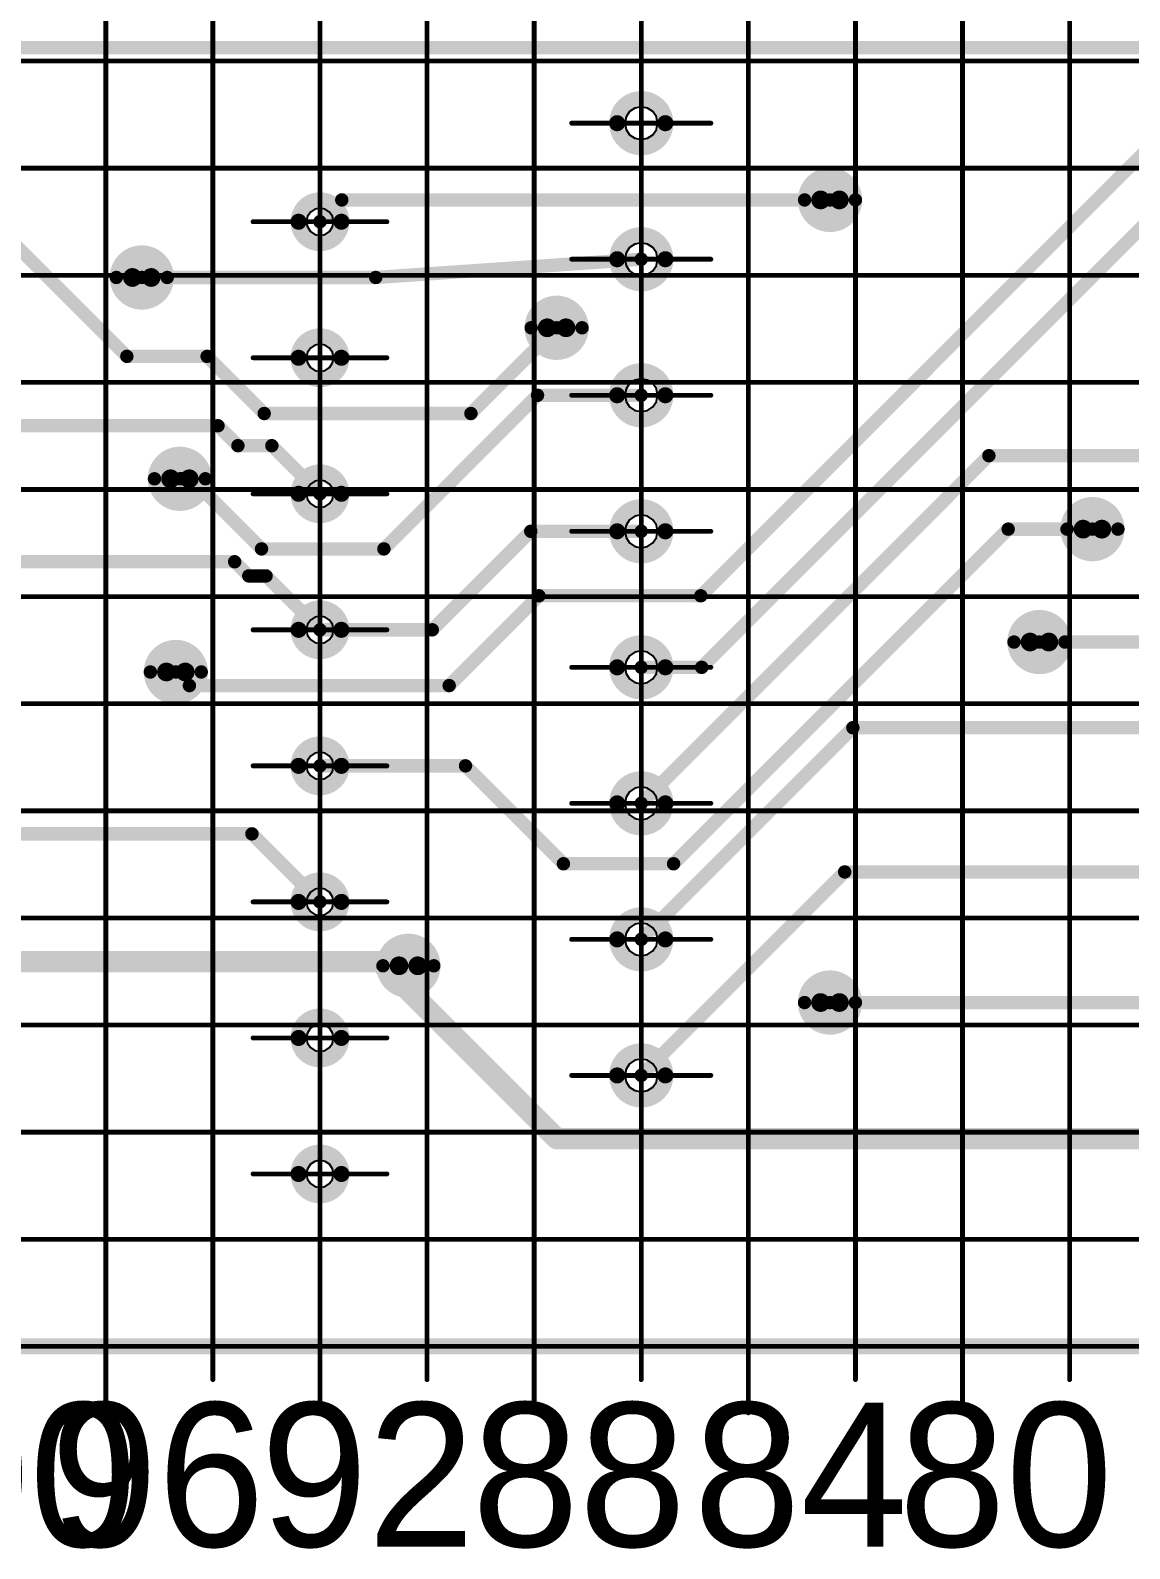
# Model space of a CAD drawing. Header units: millimetres. Extents: x 0 to 841, y 0 to 2540.
# Drawn here: x 604.2 to 645.2, y 2243.4 to 2300.1 of the extents above; entities that cross this region are included whole.
import ezdxf

# ---------------------------------------------------------------- set-up
doc = ezdxf.new("R2010")
doc.units = ezdxf.units.MM
for name, color, linetype in [('Mechanical11', 56, 'Continuous'), ('Mechanical12', 56, 'Continuous'), ('Mechanical7', 56, 'Continuous'), ('Mechanical9', 56, 'Continuous')]:
    doc.layers.add(name, color=color, linetype=linetype)

# ---------------------------------------------------------------- blocks, each defined once
blk = doc.blocks.new('BOASVIEW______B______L_____2__2_32_1_B_3')
at = {"layer": 'Mechanical11'}
for p, q in [((-135.805, -5.969), (-136, -5.93)), ((-136, -5.93), (-136, -6.44)), ((-135.64, -6.08), (-135.805, -5.969)), ((-135.529, -6.245), (-135.64, -6.08)), ((-136, -6.44), (-136.51, -6.44)), ((-136.51, -6.44), (-136.471, -6.635)), ((-136.471, -6.635), (-136.361, -6.8)), ((-136.361, -6.8), (-136.195, -6.911)), ((-136, -6.44), (-135.49, -6.44)), ((-136, -6.95), (-136, -6.44)), ((-135.49, -6.44), (-135.529, -6.245)), ((-136.195, -6.911), (-136, -6.95)), ((-147.766, -9.555), (-148, -9.508)), ((-148, -9.508), (-148, -10.12)), ((-147.567, -9.687), (-147.766, -9.555)), ((-148, -10.12), (-147.388, -10.12)), ((-148, -10.12), (-148, -10.732)), ((-147.388, -10.12), (-148, -10.12)), ((-147.435, -9.886), (-147.567, -9.687)), ((-147.388, -10.12), (-147.435, -9.886)), ((-147.435, -10.354), (-147.388, -10.12)), ((-148, -10.732), (-147.766, -10.685)), ((-147.766, -10.685), (-147.567, -10.553)), ((-147.567, -10.553), (-147.435, -10.354)), ((-135.805, -11.049), (-136, -11.01)), ((-136, -11.01), (-136, -11.52)), ((-135.64, -11.16), (-135.805, -11.049)), ((-135.529, -11.325), (-135.64, -11.16)), ((-135.49, -11.52), (-135.529, -11.325)), ((-136, -11.52), (-136.51, -11.52)), ((-136.51, -11.52), (-136.471, -11.715)), ((-136.471, -11.715), (-136.361, -11.88)), ((-136.361, -11.88), (-136.195, -11.991)), ((-136, -11.52), (-135.49, -11.52)), ((-136, -12.03), (-136, -11.52)), ((-136.195, -11.991), (-136, -12.03)), ((-147.766, -14.635), (-148, -14.588)), ((-148, -14.588), (-148, -15.2)), ((-147.567, -14.767), (-147.766, -14.635)), ((-148, -15.2), (-147.388, -15.2)), ((-148, -15.2), (-148, -15.812)), ((-147.388, -15.2), (-148, -15.2)), ((-147.435, -14.966), (-147.567, -14.767)), ((-147.388, -15.2), (-147.435, -14.966)), ((-147.435, -15.434), (-147.388, -15.2)), ((-148, -15.812), (-147.766, -15.765)), ((-147.766, -15.765), (-147.567, -15.633)), ((-147.567, -15.633), (-147.435, -15.434)), ((-135.805, -16.129), (-136, -16.09)), ((-136, -16.09), (-136, -16.6)), ((-135.64, -16.24), (-135.805, -16.129)), ((-135.529, -16.405), (-135.64, -16.24)), ((-135.49, -16.6), (-135.529, -16.405)), ((-136, -16.6), (-136.51, -16.6)), ((-136.51, -16.6), (-136.471, -16.795)), ((-136.471, -16.795), (-136.361, -16.96)), ((-136.361, -16.96), (-136.195, -17.071)), ((-136, -16.6), (-135.49, -16.6)), ((-136, -17.11), (-136, -16.6)), ((-136.195, -17.071), (-136, -17.11)), ((-147.766, -19.715), (-148, -19.668)), ((-148, -19.668), (-148, -20.28)), ((-147.567, -19.847), (-147.766, -19.715)), ((-148, -20.28), (-147.388, -20.28)), ((-148, -20.28), (-148, -20.892)), ((-147.388, -20.28), (-148, -20.28)), ((-147.435, -20.046), (-147.567, -19.847)), ((-147.388, -20.28), (-147.435, -20.046)), ((-147.435, -20.514), (-147.388, -20.28)), ((-148, -20.892), (-147.766, -20.845)), ((-147.766, -20.845), (-147.567, -20.713)), ((-147.567, -20.713), (-147.435, -20.514)), ((-135.805, -21.209), (-136, -21.17)), ((-136, -21.17), (-136, -21.68)), ((-135.64, -21.32), (-135.805, -21.209)), ((-135.529, -21.485), (-135.64, -21.32)), ((-135.49, -21.68), (-135.529, -21.485)), ((-136, -21.68), (-136.51, -21.68)), ((-136.51, -21.68), (-136.471, -21.875)), ((-136.471, -21.875), (-136.361, -22.04)), ((-136.361, -22.04), (-136.195, -22.151)), ((-136, -21.68), (-135.49, -21.68)), ((-136, -22.19), (-136, -21.68)), ((-136.195, -22.151), (-136, -22.19)), ((-147.766, -24.795), (-148, -24.748)), ((-148, -24.748), (-148, -25.36)), ((-147.567, -24.927), (-147.766, -24.795)), ((-147.435, -25.126), (-147.567, -24.927)), ((-148, -25.36), (-147.388, -25.36)), ((-148, -25.36), (-148, -25.972)), ((-147.388, -25.36), (-148, -25.36)), ((-147.388, -25.36), (-147.435, -25.126)), ((-147.435, -25.594), (-147.388, -25.36)), ((-148, -25.972), (-147.766, -25.925)), ((-147.766, -25.925), (-147.567, -25.793)), ((-147.567, -25.793), (-147.435, -25.594)), ((-135.805, -26.289), (-136, -26.25)), ((-136, -26.25), (-136, -26.76)), ((-135.64, -26.4), (-135.805, -26.289)), ((-135.529, -26.565), (-135.64, -26.4)), ((-135.49, -26.76), (-135.529, -26.565)), ((-136, -26.76), (-136.51, -26.76)), ((-136.51, -26.76), (-136.471, -26.955)), ((-136.471, -26.955), (-136.361, -27.12)), ((-136.361, -27.12), (-136.195, -27.231)), ((-136, -26.76), (-135.49, -26.76)), ((-136, -27.27), (-136, -26.76)), ((-136.195, -27.231), (-136, -27.27)), ((-147.766, -29.875), (-148, -29.828)), ((-148, -29.828), (-148, -30.44)), ((-147.567, -30.007), (-147.766, -29.875)), ((-147.435, -30.206), (-147.567, -30.007)), ((-148, -30.44), (-147.388, -30.44)), ((-148, -30.44), (-148, -31.052)), ((-147.388, -30.44), (-148, -30.44)), ((-147.388, -30.44), (-147.435, -30.206)), ((-147.435, -30.674), (-147.388, -30.44)), ((-148, -31.052), (-147.766, -31.005)), ((-147.766, -31.005), (-147.567, -30.873)), ((-147.567, -30.873), (-147.435, -30.674)), ((-135.805, -31.369), (-136, -31.33)), ((-136, -31.33), (-136, -31.84)), ((-135.64, -31.48), (-135.805, -31.369)), ((-135.529, -31.645), (-135.64, -31.48)), ((-135.49, -31.84), (-135.529, -31.645)), ((-136, -31.84), (-136.51, -31.84)), ((-136.51, -31.84), (-136.471, -32.035)), ((-136.471, -32.035), (-136.361, -32.2)), ((-136.361, -32.2), (-136.195, -32.311)), ((-136.195, -32.311), (-136, -32.35)), ((-136, -31.84), (-135.49, -31.84)), ((-136, -32.35), (-136, -31.84)), ((-147.766, -34.955), (-148, -34.908)), ((-148, -34.908), (-148, -35.52)), ((-147.567, -35.087), (-147.766, -34.955)), ((-147.435, -35.286), (-147.567, -35.087)), ((-148, -35.52), (-147.388, -35.52)), ((-148, -35.52), (-148, -36.132)), ((-147.388, -35.52), (-148, -35.52)), ((-147.388, -35.52), (-147.435, -35.286)), ((-147.435, -35.754), (-147.388, -35.52)), ((-148, -36.132), (-147.766, -36.085)), ((-147.766, -36.085), (-147.567, -35.953)), ((-147.567, -35.953), (-147.435, -35.754)), ((-135.805, -36.449), (-136, -36.41)), ((-136, -36.41), (-136, -36.92)), ((-135.64, -36.56), (-135.805, -36.449)), ((-135.529, -36.725), (-135.64, -36.56)), ((-135.49, -36.92), (-135.529, -36.725)), ((-136, -36.92), (-136.51, -36.92)), ((-136.51, -36.92), (-136.471, -37.115)), ((-136.471, -37.115), (-136.361, -37.28)), ((-136.361, -37.28), (-136.195, -37.391)), ((-136.195, -37.391), (-136, -37.43)), ((-136, -36.92), (-135.49, -36.92)), ((-136, -37.43), (-136, -36.92)), ((-147.766, -40.035), (-148, -39.988)), ((-148, -39.988), (-148, -40.6)), ((-147.567, -40.167), (-147.766, -40.035)), ((-147.435, -40.366), (-147.567, -40.167)), ((-148, -40.6), (-147.388, -40.6)), ((-148, -40.6), (-148, -41.212)), ((-147.388, -40.6), (-148, -40.6)), ((-147.388, -40.6), (-147.435, -40.366)), ((-147.435, -40.834), (-147.388, -40.6)), ((-148, -41.212), (-147.766, -41.165)), ((-147.766, -41.165), (-147.567, -41.033)), ((-147.567, -41.033), (-147.435, -40.834)), ((-135.805, -41.529), (-136, -41.49)), ((-136, -41.49), (-136, -42)), ((-135.64, -41.64), (-135.805, -41.529)), ((-135.529, -41.805), (-135.64, -41.64)), ((-135.49, -42), (-135.529, -41.805)), ((-136, -42), (-136.51, -42)), ((-136.51, -42), (-136.471, -42.195)), ((-136.471, -42.195), (-136.361, -42.36)), ((-136.361, -42.36), (-136.195, -42.471)), ((-136.195, -42.471), (-136, -42.51)), ((-136, -42), (-135.49, -42)), ((-136, -42.51), (-136, -42)), ((-147.766, -45.115), (-148, -45.068)), ((-148, -45.068), (-148, -45.68)), ((-147.567, -45.247), (-147.766, -45.115)), ((-147.435, -45.446), (-147.567, -45.247)), ((-148, -45.68), (-147.388, -45.68)), ((-148, -45.68), (-148, -46.292)), ((-147.388, -45.68), (-148, -45.68)), ((-147.567, -46.113), (-147.435, -45.914)), ((-147.388, -45.68), (-147.435, -45.446)), ((-147.435, -45.914), (-147.388, -45.68)), ((-148, -46.292), (-147.766, -46.245)), ((-147.766, -46.245), (-147.567, -46.113))]:
    blk.add_line(p, q, dxfattribs=at)
for points, const_width in [([(-154.7, -12.842, 1), (-155.4, -12.842, 1)], 0.7), ([(-155.575, -12.842, 1), (-155.225, -12.842, 1)], 0.35), ([(-154.875, -12.842, 1), (-154.525, -12.842, 1)], 0.35), ([(-138.952, -14.214, 1), (-139.652, -14.214, 1)], 0.7), ([(-139.827, -14.214, 1), (-139.477, -14.214, 1)], 0.35), ([(-139.127, -14.214, 1), (-138.777, -14.214, 1)], 0.35), ([(-130.265, -25.186, 1), (-130.965, -25.186, 1)], 0.7), ([(-131.14, -25.186, 1), (-130.79, -25.186, 1)], 0.35), ([(-130.44, -25.186, 1), (-130.09, -25.186, 1)], 0.35), ([(-162.523, -26.304, 1), (-163.223, -26.304, 1)], 0.7), ([(-163.398, -26.304, 1), (-163.048, -26.304, 1)], 0.35), ([(-162.698, -26.304, 1), (-162.348, -26.304, 1)], 0.35), ([(-164.504, -30.52, 1), (-165.204, -30.52, 1)], 0.7), ([(-165.379, -30.52, 1), (-165.029, -30.52, 1)], 0.35), ([(-164.679, -30.52, 1), (-164.329, -30.52, 1)], 0.35), ([(-130.418, -32.4, 1), (-131.118, -32.4, 1)], 0.7), ([(-131.293, -32.4, 1), (-130.943, -32.4, 1)], 0.35), ([(-130.593, -32.4, 1), (-130.243, -32.4, 1)], 0.35), ([(-144.489, -38.039, 1), (-145.189, -38.039, 1)], 0.7), ([(-145.364, -38.039, 1), (-145.014, -38.039, 1)], 0.35), ([(-144.664, -38.039, 1), (-144.314, -38.039, 1)], 0.35), ([(-128.995, -39.918, 1), (-129.695, -39.918, 1)], 0.7), ([(-129.87, -39.918, 1), (-129.52, -39.918, 1)], 0.35), ([(-129.17, -39.918, 1), (-128.82, -39.918, 1)], 0.35), ([(-154.7, -42.814, 1), (-155.4, -42.814, 1)], 0.7), ([(-155.575, -42.814, 1), (-155.225, -42.814, 1)], 0.35), ([(-154.875, -42.814, 1), (-154.525, -42.814, 1)], 0.35)]:
    blk.add_lwpolyline(points, format="xyb", close=True, dxfattribs=dict(at, const_width=const_width))
at = {"layer": 'Mechanical12'}
for p, q in [((-136.361, -6.08), (-136.471, -6.245)), ((-136.195, -5.969), (-136.361, -6.08)), ((-136, -5.93), (-136.195, -5.969)), ((-136, -6.44), (-136, -5.93)), ((-136.471, -6.245), (-136.51, -6.44)), ((-136.51, -6.44), (-136, -6.44)), ((-135.49, -6.44), (-136, -6.44)), ((-136, -6.44), (-136, -6.95)), ((-135.805, -6.911), (-135.64, -6.8)), ((-135.64, -6.8), (-135.529, -6.635)), ((-135.529, -6.635), (-135.49, -6.44)), ((-136, -6.95), (-135.805, -6.911)), ((-148.234, -9.555), (-148.433, -9.687)), ((-148, -9.508), (-148.234, -9.555)), ((-148, -10.12), (-148, -9.508)), ((-148.565, -9.886), (-148.612, -10.12)), ((-148.612, -10.12), (-148, -10.12)), ((-148, -10.12), (-148.612, -10.12)), ((-148.612, -10.12), (-148.565, -10.354)), ((-148.433, -9.687), (-148.565, -9.886)), ((-148, -10.732), (-148, -10.12)), ((-148.565, -10.354), (-148.433, -10.553)), ((-148.433, -10.553), (-148.234, -10.685)), ((-148.234, -10.685), (-148, -10.732)), ((-136.471, -11.325), (-136.51, -11.52)), ((-136.361, -11.16), (-136.471, -11.325)), ((-136.195, -11.049), (-136.361, -11.16)), ((-136, -11.01), (-136.195, -11.049)), ((-136, -11.52), (-136, -11.01)), ((-136.51, -11.52), (-136, -11.52)), ((-135.49, -11.52), (-136, -11.52)), ((-136, -11.52), (-136, -12.03)), ((-135.805, -11.991), (-135.64, -11.88)), ((-135.64, -11.88), (-135.529, -11.715)), ((-135.529, -11.715), (-135.49, -11.52)), ((-136, -12.03), (-135.805, -11.991)), ((-148.234, -14.635), (-148.433, -14.767)), ((-148, -14.588), (-148.234, -14.635)), ((-148, -15.2), (-148, -14.588)), ((-148.565, -14.966), (-148.612, -15.2)), ((-148.612, -15.2), (-148, -15.2)), ((-148, -15.2), (-148.612, -15.2)), ((-148.612, -15.2), (-148.565, -15.434)), ((-148.433, -14.767), (-148.565, -14.966)), ((-148, -15.812), (-148, -15.2)), ((-148.565, -15.434), (-148.433, -15.633)), ((-148.433, -15.633), (-148.234, -15.765)), ((-148.234, -15.765), (-148, -15.812)), ((-136.471, -16.405), (-136.51, -16.6)), ((-136.361, -16.24), (-136.471, -16.405)), ((-136.195, -16.129), (-136.361, -16.24)), ((-136, -16.09), (-136.195, -16.129)), ((-136, -16.6), (-136, -16.09)), ((-136.51, -16.6), (-136, -16.6)), ((-135.49, -16.6), (-136, -16.6)), ((-136, -16.6), (-136, -17.11)), ((-135.805, -17.071), (-135.64, -16.96)), ((-135.64, -16.96), (-135.529, -16.795)), ((-135.529, -16.795), (-135.49, -16.6)), ((-136, -17.11), (-135.805, -17.071)), ((-148.234, -19.715), (-148.433, -19.847)), ((-148, -19.668), (-148.234, -19.715)), ((-148, -20.28), (-148, -19.668)), ((-148.565, -20.046), (-148.612, -20.28)), ((-148.612, -20.28), (-148, -20.28)), ((-148, -20.28), (-148.612, -20.28)), ((-148.612, -20.28), (-148.565, -20.514)), ((-148.433, -19.847), (-148.565, -20.046)), ((-148, -20.892), (-148, -20.28)), ((-148.565, -20.514), (-148.433, -20.713)), ((-148.433, -20.713), (-148.234, -20.845)), ((-148.234, -20.845), (-148, -20.892)), ((-136.471, -21.485), (-136.51, -21.68)), ((-136.361, -21.32), (-136.471, -21.485)), ((-136.195, -21.209), (-136.361, -21.32)), ((-136, -21.17), (-136.195, -21.209)), ((-136, -21.68), (-136, -21.17)), ((-136.51, -21.68), (-136, -21.68)), ((-135.49, -21.68), (-136, -21.68)), ((-136, -21.68), (-136, -22.19)), ((-135.805, -22.151), (-135.64, -22.04)), ((-135.64, -22.04), (-135.529, -21.875)), ((-135.529, -21.875), (-135.49, -21.68)), ((-136, -22.19), (-135.805, -22.151)), ((-148.433, -24.927), (-148.565, -25.126)), ((-148.234, -24.795), (-148.433, -24.927)), ((-148, -24.748), (-148.234, -24.795)), ((-148, -25.36), (-148, -24.748)), ((-148.565, -25.126), (-148.612, -25.36)), ((-148.612, -25.36), (-148, -25.36)), ((-148, -25.36), (-148.612, -25.36)), ((-148.612, -25.36), (-148.565, -25.594)), ((-148, -25.972), (-148, -25.36)), ((-148.565, -25.594), (-148.433, -25.793)), ((-148.433, -25.793), (-148.234, -25.925)), ((-148.234, -25.925), (-148, -25.972)), ((-136.471, -26.565), (-136.51, -26.76)), ((-136.361, -26.4), (-136.471, -26.565)), ((-136.195, -26.289), (-136.361, -26.4)), ((-136, -26.25), (-136.195, -26.289)), ((-136, -26.76), (-136, -26.25)), ((-136.51, -26.76), (-136, -26.76)), ((-135.49, -26.76), (-136, -26.76)), ((-136, -26.76), (-136, -27.27)), ((-135.805, -27.231), (-135.64, -27.12)), ((-135.64, -27.12), (-135.529, -26.955)), ((-135.529, -26.955), (-135.49, -26.76)), ((-136, -27.27), (-135.805, -27.231)), ((-148.433, -30.007), (-148.565, -30.206)), ((-148.234, -29.875), (-148.433, -30.007)), ((-148, -29.828), (-148.234, -29.875)), ((-148, -30.44), (-148, -29.828)), ((-148.565, -30.206), (-148.612, -30.44)), ((-148.612, -30.44), (-148, -30.44)), ((-148, -30.44), (-148.612, -30.44)), ((-148.612, -30.44), (-148.565, -30.674)), ((-148, -31.052), (-148, -30.44)), ((-148.565, -30.674), (-148.433, -30.873)), ((-148.433, -30.873), (-148.234, -31.005)), ((-148.234, -31.005), (-148, -31.052)), ((-136.471, -31.645), (-136.51, -31.84)), ((-136.361, -31.48), (-136.471, -31.645)), ((-136.195, -31.369), (-136.361, -31.48)), ((-136, -31.33), (-136.195, -31.369)), ((-136, -31.84), (-136, -31.33)), ((-136.51, -31.84), (-136, -31.84)), ((-135.49, -31.84), (-136, -31.84)), ((-136, -31.84), (-136, -32.35)), ((-136, -32.35), (-135.805, -32.311)), ((-135.805, -32.311), (-135.64, -32.2)), ((-135.64, -32.2), (-135.529, -32.035)), ((-135.529, -32.035), (-135.49, -31.84)), ((-148.433, -35.087), (-148.565, -35.286)), ((-148.234, -34.955), (-148.433, -35.087)), ((-148, -34.908), (-148.234, -34.955)), ((-148, -35.52), (-148, -34.908)), ((-148.565, -35.286), (-148.612, -35.52)), ((-148.612, -35.52), (-148, -35.52)), ((-148, -35.52), (-148.612, -35.52)), ((-148.612, -35.52), (-148.565, -35.754)), ((-148, -36.132), (-148, -35.52)), ((-148.565, -35.754), (-148.433, -35.953)), ((-148.433, -35.953), (-148.234, -36.085)), ((-148.234, -36.085), (-148, -36.132)), ((-136.471, -36.725), (-136.51, -36.92)), ((-136.361, -36.56), (-136.471, -36.725)), ((-136.195, -36.449), (-136.361, -36.56)), ((-136, -36.41), (-136.195, -36.449)), ((-136, -36.92), (-136, -36.41)), ((-136.51, -36.92), (-136, -36.92)), ((-135.49, -36.92), (-136, -36.92)), ((-136, -36.92), (-136, -37.43)), ((-136, -37.43), (-135.805, -37.391)), ((-135.805, -37.391), (-135.64, -37.28)), ((-135.64, -37.28), (-135.529, -37.115)), ((-135.529, -37.115), (-135.49, -36.92)), ((-148.433, -40.167), (-148.565, -40.366)), ((-148.234, -40.035), (-148.433, -40.167)), ((-148, -39.988), (-148.234, -40.035)), ((-148, -40.6), (-148, -39.988)), ((-148.565, -40.366), (-148.612, -40.6)), ((-148.612, -40.6), (-148, -40.6)), ((-148, -40.6), (-148.612, -40.6)), ((-148.612, -40.6), (-148.565, -40.834)), ((-148, -41.212), (-148, -40.6)), ((-148.565, -40.834), (-148.433, -41.033)), ((-148.433, -41.033), (-148.234, -41.165)), ((-148.234, -41.165), (-148, -41.212)), ((-136.471, -41.805), (-136.51, -42)), ((-136.361, -41.64), (-136.471, -41.805)), ((-136.195, -41.529), (-136.361, -41.64)), ((-136, -41.49), (-136.195, -41.529)), ((-136, -42), (-136, -41.49)), ((-136.51, -42), (-136, -42)), ((-135.49, -42), (-136, -42)), ((-136, -42), (-136, -42.51)), ((-136, -42.51), (-135.805, -42.471)), ((-135.805, -42.471), (-135.64, -42.36)), ((-135.64, -42.36), (-135.529, -42.195)), ((-135.529, -42.195), (-135.49, -42)), ((-148.433, -45.247), (-148.565, -45.446)), ((-148.234, -45.115), (-148.433, -45.247)), ((-148, -45.068), (-148.234, -45.115)), ((-148, -45.68), (-148, -45.068)), ((-148.565, -45.446), (-148.612, -45.68)), ((-148.612, -45.68), (-148, -45.68)), ((-148, -45.68), (-148.612, -45.68)), ((-148.612, -45.68), (-148.565, -45.914)), ((-148.565, -45.914), (-148.433, -46.113)), ((-148, -46.292), (-148, -45.68)), ((-148.433, -46.113), (-148.234, -46.245)), ((-148.234, -46.245), (-148, -46.292))]:
    blk.add_line(p, q, dxfattribs=at)
for points, const_width in [([(0, 0), (-320, 0)], 0.6), ([(0, 0), (-320, 0)], 0.6), ([(-144.839, -7.762), (-210.562, -7.762)], 0.8), ([(-138.845, -13.756), (-144.839, -7.762)], 0.8), ([(-148, -10.12), (-155.599, -17.719)], 0.5), ([(-155.05, -12.842), (-184.108, -12.842)], 0.5), ([(-138.845, -13.756), (-139.302, -14.214)], 0.8), ([(-138.235, -14.366), (-138.845, -13.756)], 0.8), ([(-116.696, -14.366), (-138.235, -14.366)], 0.8), ([(-148, -15.2), (-155.904, -23.104)], 0.5), ([(-133.459, -19.141), (-136, -16.6)], 0.5), ([(-155.599, -17.719), (-190.254, -17.719)], 0.5), ([(-149.208, -18.024), (-161.705, -30.52)], 0.5), ([(-145.093, -18.024), (-149.208, -18.024)], 0.5), ([(-141.436, -21.681), (-145.093, -18.024)], 0.5), ([(-111.141, -19.141), (-133.459, -19.141)], 0.5), ([(-148, -20.28), (-160.984, -33.264)], 0.5), ([(-136, -21.681), (-141.436, -21.681)], 0.5), ([(-136, -21.68), (-136, -21.681)], 0.5), ([(-155.904, -23.104), (-185.744, -23.104)], 0.5), ([(-140.826, -24.678), (-144.179, -28.031)], 0.5), ([(-131.123, -24.678), (-140.826, -24.678)], 0.5), ([(-130.615, -25.186), (-131.123, -24.678)], 0.5), ([(-150.258, -25.36), (-168.271, -43.373)], 0.5), ([(-148, -25.36), (-150.258, -25.36)], 0.5), ([(-162.873, -26.304), (-177.056, -26.304)], 0.5), ([(-140.194, -26.76), (-143.874, -30.44)], 0.5), ([(-136, -26.76), (-140.194, -26.76)], 0.5), ([(-133.986, -28.774), (-136, -26.76)], 0.5), ([(-150.224, -28.031), (-167.873, -45.68)], 0.5), ([(-144.179, -28.031), (-150.224, -28.031)], 0.5), ([(-133.34, -28.774), (-133.986, -28.774)], 0.5), ([(-132.813, -29.301), (-133.34, -28.774)], 0.5), ([(-113.731, -29.301), (-132.813, -29.301)], 0.5), ([(-138.388, -29.782), (-144.126, -35.52)], 0.5), ([(-133.816, -29.782), (-138.388, -29.782)], 0.5), ([(-131.198, -32.4), (-133.816, -29.782)], 0.5), ([(-161.705, -30.52), (-164.854, -30.52)], 0.5), ([(-143.874, -30.44), (-148, -30.44)], 0.5), ([(-134.203, -33.637), (-136, -31.84)], 0.5), ([(-130.768, -32.4), (-131.198, -32.4)], 0.5), ([(-160.984, -33.264), (-185.744, -33.264)], 0.5), ([(-132.934, -33.637), (-134.203, -33.637)], 0.5), ([(-132.19, -34.381), (-132.934, -33.637)], 0.5), ([(-89.259, -34.381), (-132.19, -34.381)], 0.5), ([(-141.639, -34.838), (-144.839, -38.039)], 0.5), ([(-133.917, -34.838), (-141.639, -34.838)], 0.5), ([(-131.784, -36.972), (-133.917, -34.838)], 0.5), ([(-144.126, -35.52), (-148, -35.52)], 0.5), ([(-128.786, -36.972), (-131.784, -36.972)], 0.5), ([(-120.709, -45.049), (-128.786, -36.972)], 0.5), ([(-138.083, -39.918), (-148, -40.6)], 0.5), ([(-129.345, -39.918), (-138.083, -39.918)], 0.5), ([(-136, -42), (-136.814, -42.814)], 0.5), ([(-136.814, -42.814), (-155.05, -42.814)], 0.5), ([(-41.304, -48.504), (-192.773, -48.504)], 0.5)]:
    blk.add_lwpolyline(points, dxfattribs=dict(at, const_width=const_width))
for points, const_width in [([(-135.2, -6.44, 1), (-136.8, -6.44, 1)], 0.6), ([(-136.95, -6.44, 1), (-136.65, -6.44, 1)], 0.3), ([(-135.35, -6.44, 1), (-135.05, -6.44, 1)], 0.3), ([(-145.039, -7.762, 1), (-144.639, -7.762, 1)], 0.4), ([(-145.039, -7.762, 1), (-144.639, -7.762, 1)], 0.4), ([(-147.1, -10.12, 1), (-148.9, -10.12, 1)], 0.6), ([(-149.05, -10.12, 1), (-148.75, -10.12, 1)], 0.3), ([(-148.125, -10.12, 1), (-147.875, -10.12, 1)], 0.25), ([(-147.25, -10.12, 1), (-146.95, -10.12, 1)], 0.3), ([(-135.2, -11.52, 1), (-136.8, -11.52, 1)], 0.6), ([(-136.95, -11.52, 1), (-136.65, -11.52, 1)], 0.3), ([(-135.35, -11.52, 1), (-135.05, -11.52, 1)], 0.3), ([(-154.1, -12.842, 1), (-156, -12.842, 1)], 0.5), ([(-156.125, -12.842, 1), (-155.875, -12.842, 1)], 0.25), ([(-155.175, -12.842, 1), (-154.925, -12.842, 1)], 0.25), ([(-154.225, -12.842, 1), (-153.975, -12.842, 1)], 0.25), ([(-138.352, -14.214, 1), (-140.252, -14.214, 1)], 0.5), ([(-139.045, -13.756, 1), (-138.645, -13.756, 1)], 0.4), ([(-139.045, -13.756, 1), (-138.645, -13.756, 1)], 0.4), ([(-139.045, -13.756, 1), (-138.645, -13.756, 1)], 0.4), ([(-147.1, -15.2, 1), (-148.9, -15.2, 1)], 0.6), ([(-140.377, -14.214, 1), (-140.127, -14.214, 1)], 0.25), ([(-139.502, -14.214, 1), (-139.102, -14.214, 1)], 0.4), ([(-138.435, -14.366, 1), (-138.035, -14.366, 1)], 0.4), ([(-138.435, -14.366, 1), (-138.035, -14.366, 1)], 0.4), ([(-138.477, -14.214, 1), (-138.227, -14.214, 1)], 0.25), ([(-149.05, -15.2, 1), (-148.75, -15.2, 1)], 0.3), ([(-148.125, -15.2, 1), (-147.875, -15.2, 1)], 0.25), ([(-147.25, -15.2, 1), (-146.95, -15.2, 1)], 0.3), ([(-135.2, -16.6, 1), (-136.8, -16.6, 1)], 0.6), ([(-136.95, -16.6, 1), (-136.65, -16.6, 1)], 0.3), ([(-136.125, -16.6, 1), (-135.875, -16.6, 1)], 0.25), ([(-135.35, -16.6, 1), (-135.05, -16.6, 1)], 0.3), ([(-155.724, -17.719, 1), (-155.474, -17.719, 1)], 0.25), ([(-155.724, -17.719, 1), (-155.474, -17.719, 1)], 0.25), ([(-149.333, -18.024, 1), (-149.083, -18.024, 1)], 0.25), ([(-149.333, -18.024, 1), (-149.083, -18.024, 1)], 0.25), ([(-145.218, -18.024, 1), (-144.968, -18.024, 1)], 0.25), ([(-145.218, -18.024, 1), (-144.968, -18.024, 1)], 0.25), ([(-147.1, -20.28, 1), (-148.9, -20.28, 1)], 0.6), ([(-133.584, -19.141, 1), (-133.334, -19.141, 1)], 0.25), ([(-133.584, -19.141, 1), (-133.334, -19.141, 1)], 0.25), ([(-149.05, -20.28, 1), (-148.75, -20.28, 1)], 0.3), ([(-148.125, -20.28, 1), (-147.875, -20.28, 1)], 0.25), ([(-147.25, -20.28, 1), (-146.95, -20.28, 1)], 0.3), ([(-135.2, -21.68, 1), (-136.8, -21.68, 1)], 0.6), ([(-141.561, -21.681, 1), (-141.311, -21.681, 1)], 0.25), ([(-141.561, -21.681, 1), (-141.311, -21.681, 1)], 0.25), ([(-136.95, -21.68, 1), (-136.65, -21.68, 1)], 0.3), ([(-136.125, -21.68, 1), (-135.875, -21.68, 1)], 0.25), ([(-136.125, -21.681, 1), (-135.875, -21.681, 1)], 0.25), ([(-136.125, -21.681, 1), (-135.875, -21.681, 1)], 0.25), ([(-135.35, -21.68, 1), (-135.05, -21.68, 1)], 0.3), ([(-156.029, -23.104, 1), (-155.779, -23.104, 1)], 0.25), ([(-156.029, -23.104, 1), (-155.779, -23.104, 1)], 0.25), ([(-147.1, -25.36, 1), (-148.9, -25.36, 1)], 0.6), ([(-129.665, -25.186, 1), (-131.565, -25.186, 1)], 0.5), ([(-140.951, -24.678, 1), (-140.701, -24.678, 1)], 0.25), ([(-140.951, -24.678, 1), (-140.701, -24.678, 1)], 0.25), ([(-131.69, -25.186, 1), (-131.44, -25.186, 1)], 0.25), ([(-131.248, -24.678, 1), (-130.998, -24.678, 1)], 0.25), ([(-131.248, -24.678, 1), (-130.998, -24.678, 1)], 0.25), ([(-130.74, -25.186, 1), (-130.49, -25.186, 1)], 0.25), ([(-129.79, -25.186, 1), (-129.54, -25.186, 1)], 0.25), ([(-161.923, -26.304, 1), (-163.823, -26.304, 1)], 0.5), ([(-150.383, -25.36, 1), (-150.133, -25.36, 1)], 0.25), ([(-150.383, -25.36, 1), (-150.133, -25.36, 1)], 0.25), ([(-149.05, -25.36, 1), (-148.75, -25.36, 1)], 0.3), ([(-148.125, -25.36, 1), (-147.875, -25.36, 1)], 0.25), ([(-147.25, -25.36, 1), (-146.95, -25.36, 1)], 0.3), ([(-163.948, -26.304, 1), (-163.698, -26.304, 1)], 0.25), ([(-162.998, -26.304, 1), (-162.748, -26.304, 1)], 0.25), ([(-162.048, -26.304, 1), (-161.798, -26.304, 1)], 0.25), ([(-135.2, -26.76, 1), (-136.8, -26.76, 1)], 0.6), ([(-140.319, -26.76, 1), (-140.069, -26.76, 1)], 0.25), ([(-140.319, -26.76, 1), (-140.069, -26.76, 1)], 0.25), ([(-136.95, -26.76, 1), (-136.65, -26.76, 1)], 0.3), ([(-136.125, -26.76, 1), (-135.875, -26.76, 1)], 0.25), ([(-136.125, -26.76, 1), (-135.875, -26.76, 1)], 0.25), ([(-135.35, -26.76, 1), (-135.05, -26.76, 1)], 0.3), ([(-150.349, -28.031, 1), (-150.099, -28.031, 1)], 0.25), ([(-150.349, -28.031, 1), (-150.099, -28.031, 1)], 0.25), ([(-144.304, -28.031, 1), (-144.054, -28.031, 1)], 0.25), ([(-144.304, -28.031, 1), (-144.054, -28.031, 1)], 0.25), ([(-134.111, -28.774, 1), (-133.861, -28.774, 1)], 0.25), ([(-134.111, -28.774, 1), (-133.861, -28.774, 1)], 0.25), ([(-133.465, -28.774, 1), (-133.215, -28.774, 1)], 0.25), ([(-133.465, -28.774, 1), (-133.215, -28.774, 1)], 0.25), ([(-163.904, -30.52, 1), (-165.804, -30.52, 1)], 0.5), ([(-147.1, -30.44, 1), (-148.9, -30.44, 1)], 0.6), ([(-132.938, -29.301, 1), (-132.688, -29.301, 1)], 0.25), ([(-132.938, -29.301, 1), (-132.688, -29.301, 1)], 0.25), ([(-138.513, -29.782, 1), (-138.263, -29.782, 1)], 0.25), ([(-138.513, -29.782, 1), (-138.263, -29.782, 1)], 0.25), ([(-133.941, -29.782, 1), (-133.691, -29.782, 1)], 0.25), ([(-133.941, -29.782, 1), (-133.691, -29.782, 1)], 0.25), ([(-165.929, -30.52, 1), (-165.679, -30.52, 1)], 0.25), ([(-164.979, -30.52, 1), (-164.729, -30.52, 1)], 0.25), ([(-164.029, -30.52, 1), (-163.779, -30.52, 1)], 0.25), ([(-161.83, -30.52, 1), (-161.58, -30.52, 1)], 0.25), ([(-161.83, -30.52, 1), (-161.58, -30.52, 1)], 0.25), ([(-149.05, -30.44, 1), (-148.75, -30.44, 1)], 0.3), ([(-148.125, -30.44, 1), (-147.875, -30.44, 1)], 0.25), ([(-147.25, -30.44, 1), (-146.95, -30.44, 1)], 0.3), ([(-143.999, -30.44, 1), (-143.749, -30.44, 1)], 0.25), ([(-143.999, -30.44, 1), (-143.749, -30.44, 1)], 0.25), ([(-135.2, -31.84, 1), (-136.8, -31.84, 1)], 0.6), ([(-136.95, -31.84, 1), (-136.65, -31.84, 1)], 0.3), ([(-136.125, -31.84, 1), (-135.875, -31.84, 1)], 0.25), ([(-135.35, -31.84, 1), (-135.05, -31.84, 1)], 0.3), ([(-129.818, -32.4, 1), (-131.718, -32.4, 1)], 0.5), ([(-131.843, -32.4, 1), (-131.593, -32.4, 1)], 0.25), ([(-131.323, -32.4, 1), (-131.073, -32.4, 1)], 0.25), ([(-131.323, -32.4, 1), (-131.073, -32.4, 1)], 0.25), ([(-130.893, -32.4, 1), (-130.643, -32.4, 1)], 0.25), ([(-129.943, -32.4, 1), (-129.693, -32.4, 1)], 0.25), ([(-161.109, -33.264, 1), (-160.859, -33.264, 1)], 0.25), ([(-161.109, -33.264, 1), (-160.859, -33.264, 1)], 0.25), ([(-134.328, -33.637, 1), (-134.078, -33.637, 1)], 0.25), ([(-134.328, -33.637, 1), (-134.078, -33.637, 1)], 0.25), ([(-133.059, -33.637, 1), (-132.809, -33.637, 1)], 0.25), ([(-133.059, -33.637, 1), (-132.809, -33.637, 1)], 0.25), ([(-147.1, -35.52, 1), (-148.9, -35.52, 1)], 0.6), ([(-132.315, -34.381, 1), (-132.065, -34.381, 1)], 0.25), ([(-132.315, -34.381, 1), (-132.065, -34.381, 1)], 0.25), ([(-141.764, -34.838, 1), (-141.514, -34.838, 1)], 0.25), ([(-141.764, -34.838, 1), (-141.514, -34.838, 1)], 0.25), ([(-134.042, -34.838, 1), (-133.792, -34.838, 1)], 0.25), ([(-134.042, -34.838, 1), (-133.792, -34.838, 1)], 0.25), ([(-149.05, -35.52, 1), (-148.75, -35.52, 1)], 0.3), ([(-148.125, -35.52, 1), (-147.875, -35.52, 1)], 0.25), ([(-147.25, -35.52, 1), (-146.95, -35.52, 1)], 0.3), ([(-144.251, -35.52, 1), (-144.001, -35.52, 1)], 0.25), ([(-144.251, -35.52, 1), (-144.001, -35.52, 1)], 0.25), ([(-135.2, -36.92, 1), (-136.8, -36.92, 1)], 0.6), ([(-143.889, -38.039, 1), (-145.789, -38.039, 1)], 0.5), ([(-136.95, -36.92, 1), (-136.65, -36.92, 1)], 0.3), ([(-135.35, -36.92, 1), (-135.05, -36.92, 1)], 0.3), ([(-131.909, -36.972, 1), (-131.659, -36.972, 1)], 0.25), ([(-131.909, -36.972, 1), (-131.659, -36.972, 1)], 0.25), ([(-128.911, -36.972, 1), (-128.661, -36.972, 1)], 0.25), ([(-128.911, -36.972, 1), (-128.661, -36.972, 1)], 0.25), ([(-145.914, -38.039, 1), (-145.664, -38.039, 1)], 0.25), ([(-144.964, -38.039, 1), (-144.714, -38.039, 1)], 0.25), ([(-144.014, -38.039, 1), (-143.764, -38.039, 1)], 0.25), ([(-128.395, -39.918, 1), (-130.295, -39.918, 1)], 0.5), ([(-147.1, -40.6, 1), (-148.9, -40.6, 1)], 0.6), ([(-138.208, -39.918, 1), (-137.958, -39.918, 1)], 0.25), ([(-138.208, -39.918, 1), (-137.958, -39.918, 1)], 0.25), ([(-130.42, -39.918, 1), (-130.17, -39.918, 1)], 0.25), ([(-129.47, -39.918, 1), (-129.22, -39.918, 1)], 0.25), ([(-128.52, -39.918, 1), (-128.27, -39.918, 1)], 0.25), ([(-149.05, -40.6, 1), (-148.75, -40.6, 1)], 0.3), ([(-148.125, -40.6, 1), (-147.875, -40.6, 1)], 0.25), ([(-147.25, -40.6, 1), (-146.95, -40.6, 1)], 0.3), ([(-135.2, -42, 1), (-136.8, -42, 1)], 0.6), ([(-154.1, -42.814, 1), (-156, -42.814, 1)], 0.5), ([(-136.95, -42, 1), (-136.65, -42, 1)], 0.3), ([(-136.125, -42, 1), (-135.875, -42, 1)], 0.25), ([(-135.35, -42, 1), (-135.05, -42, 1)], 0.3), ([(-156.125, -42.814, 1), (-155.875, -42.814, 1)], 0.25), ([(-155.175, -42.814, 1), (-154.925, -42.814, 1)], 0.25), ([(-154.225, -42.814, 1), (-153.975, -42.814, 1)], 0.25), ([(-136.939, -42.814, 1), (-136.689, -42.814, 1)], 0.25), ([(-136.939, -42.814, 1), (-136.689, -42.814, 1)], 0.25), ([(-147.1, -45.68, 1), (-148.9, -45.68, 1)], 0.6), ([(-149.05, -45.68, 1), (-148.75, -45.68, 1)], 0.3), ([(-147.25, -45.68, 1), (-146.95, -45.68, 1)], 0.3)]:
    blk.add_lwpolyline(points, format="xyb", close=True, dxfattribs=dict(at, const_width=const_width))
at = {"layer": 'Mechanical7', "const_width": 0.18}
for points in [[(-136, -3.94), (-136, -8.94)], [(-133.5, -6.44), (-138.5, -6.44)], [(-148, -7.52), (-148, -12.72)], [(-136, -9.02), (-136, -14.02)], [(-145.4, -10.12), (-150.6, -10.12)], [(-133.5, -11.52), (-138.5, -11.52)], [(-148, -12.6), (-148, -17.8)], [(-136, -14.1), (-136, -19.1)], [(-145.4, -15.2), (-150.6, -15.2)], [(-133.5, -16.6), (-138.5, -16.6)], [(-148, -17.68), (-148, -22.88)], [(-136, -19.18), (-136, -24.18)], [(-145.4, -20.28), (-150.6, -20.28)], [(-133.5, -21.68), (-138.5, -21.68)], [(-148, -22.76), (-148, -27.96)], [(-136, -24.26), (-136, -29.26)], [(-145.4, -25.36), (-150.6, -25.36)], [(-133.5, -26.76), (-138.5, -26.76)], [(-148, -27.84), (-148, -33.04)], [(-136, -29.34), (-136, -34.34)], [(-145.4, -30.44), (-150.6, -30.44)], [(-133.5, -31.84), (-138.5, -31.84)], [(-148, -32.92), (-148, -38.12)], [(-136, -34.42), (-136, -39.42)], [(-145.4, -35.52), (-150.6, -35.52)], [(-133.5, -36.92), (-138.5, -36.92)], [(-148, -38), (-148, -43.2)], [(-136, -39.5), (-136, -44.5)], [(-145.4, -40.6), (-150.6, -40.6)], [(-133.5, -42), (-138.5, -42)], [(-148, -43.08), (-148, -48.28)], [(-145.4, -45.68), (-150.6, -45.68)], [(-148, -48.16), (-148, -53.36)]]:
    blk.add_lwpolyline(points, dxfattribs=at)
at = {"layer": 'Mechanical7', "const_width": 0.09}
for points in [[(-136.045, -3.94, 1), (-135.955, -3.94, 1)], [(-138.545, -6.44, 1), (-138.455, -6.44, 1)], [(-133.545, -6.44, 1), (-133.455, -6.44, 1)], [(-148.045, -7.52, 1), (-147.955, -7.52, 1)], [(-136.045, -8.94, 1), (-135.955, -8.94, 1)], [(-136.045, -9.02, 1), (-135.955, -9.02, 1)], [(-150.645, -10.12, 1), (-150.555, -10.12, 1)], [(-145.445, -10.12, 1), (-145.355, -10.12, 1)], [(-138.545, -11.52, 1), (-138.455, -11.52, 1)], [(-133.545, -11.52, 1), (-133.455, -11.52, 1)], [(-148.045, -12.6, 1), (-147.955, -12.6, 1)], [(-148.045, -12.72, 1), (-147.955, -12.72, 1)], [(-136.045, -14.02, 1), (-135.955, -14.02, 1)], [(-136.045, -14.1, 1), (-135.955, -14.1, 1)], [(-150.645, -15.2, 1), (-150.555, -15.2, 1)], [(-145.445, -15.2, 1), (-145.355, -15.2, 1)], [(-138.545, -16.6, 1), (-138.455, -16.6, 1)], [(-133.545, -16.6, 1), (-133.455, -16.6, 1)], [(-148.045, -17.68, 1), (-147.955, -17.68, 1)], [(-148.045, -17.8, 1), (-147.955, -17.8, 1)], [(-136.045, -19.1, 1), (-135.955, -19.1, 1)], [(-136.045, -19.18, 1), (-135.955, -19.18, 1)], [(-150.645, -20.28, 1), (-150.555, -20.28, 1)], [(-145.445, -20.28, 1), (-145.355, -20.28, 1)], [(-138.545, -21.68, 1), (-138.455, -21.68, 1)], [(-133.545, -21.68, 1), (-133.455, -21.68, 1)], [(-148.045, -22.76, 1), (-147.955, -22.76, 1)], [(-148.045, -22.88, 1), (-147.955, -22.88, 1)], [(-136.045, -24.18, 1), (-135.955, -24.18, 1)], [(-136.045, -24.26, 1), (-135.955, -24.26, 1)], [(-150.645, -25.36, 1), (-150.555, -25.36, 1)], [(-145.445, -25.36, 1), (-145.355, -25.36, 1)], [(-138.545, -26.76, 1), (-138.455, -26.76, 1)], [(-133.545, -26.76, 1), (-133.455, -26.76, 1)], [(-148.045, -27.84, 1), (-147.955, -27.84, 1)], [(-148.045, -27.96, 1), (-147.955, -27.96, 1)], [(-136.045, -29.26, 1), (-135.955, -29.26, 1)], [(-136.045, -29.34, 1), (-135.955, -29.34, 1)], [(-150.645, -30.44, 1), (-150.555, -30.44, 1)], [(-145.445, -30.44, 1), (-145.355, -30.44, 1)], [(-138.545, -31.84, 1), (-138.455, -31.84, 1)], [(-133.545, -31.84, 1), (-133.455, -31.84, 1)], [(-148.045, -32.92, 1), (-147.955, -32.92, 1)], [(-148.045, -33.04, 1), (-147.955, -33.04, 1)], [(-136.045, -34.34, 1), (-135.955, -34.34, 1)], [(-136.045, -34.42, 1), (-135.955, -34.42, 1)], [(-150.645, -35.52, 1), (-150.555, -35.52, 1)], [(-145.445, -35.52, 1), (-145.355, -35.52, 1)], [(-138.545, -36.92, 1), (-138.455, -36.92, 1)], [(-133.545, -36.92, 1), (-133.455, -36.92, 1)], [(-148.045, -38, 1), (-147.955, -38, 1)], [(-148.045, -38.12, 1), (-147.955, -38.12, 1)], [(-136.045, -39.42, 1), (-135.955, -39.42, 1)], [(-136.045, -39.5, 1), (-135.955, -39.5, 1)], [(-150.645, -40.6, 1), (-150.555, -40.6, 1)], [(-145.445, -40.6, 1), (-145.355, -40.6, 1)], [(-138.545, -42, 1), (-138.455, -42, 1)], [(-133.545, -42, 1), (-133.455, -42, 1)], [(-148.045, -43.08, 1), (-147.955, -43.08, 1)], [(-148.045, -43.2, 1), (-147.955, -43.2, 1)], [(-136.045, -44.5, 1), (-135.955, -44.5, 1)], [(-150.645, -45.68, 1), (-150.555, -45.68, 1)], [(-145.445, -45.68, 1), (-145.355, -45.68, 1)], [(-148.045, -48.16, 1), (-147.955, -48.16, 1)], [(-148.045, -48.28, 1), (-147.955, -48.28, 1)]]:
    blk.add_lwpolyline(points, format="xyb", close=True, dxfattribs=at)
at = {"layer": 'Mechanical9', "const_width": 0.18}
for points in [[(-160, 2.48), (-160, 0)], [(-152, 2.48), (-152, 0)], [(-144, 2.48), (-144, 0)], [(-136, 2.48), (-136, 0)], [(-128, 2.48), (-128, 0)], [(-164, 1.24), (-164, 0)], [(-160, 1.24), (-160, 0)], [(-156, 1.24), (-156, 0)], [(-152, 1.24), (-152, 0)], [(-148, 1.24), (-148, 0)], [(-144, 1.24), (-144, 0)], [(-140, 1.24), (-140, 0)], [(-136, 1.24), (-136, 0)], [(-132, 1.24), (-132, 0)], [(-128, 1.24), (-128, 0)], [(0, 0), (-320, 0)], [(-164, 0), (-164, -210)], [(-160, 0), (-160, -210)], [(-156, 0), (-156, -210)], [(-152, 0), (-152, -210)], [(-148, 0), (-148, -210)], [(-144, 0), (-144, -210)], [(-140, 0), (-140, -210)], [(-136, 0), (-136, -210)], [(-132, 0), (-132, -210)], [(-128, 0), (-128, -210)], [(0, -4), (-320, -4)], [(0, -8), (-320, -8)], [(0, -12), (-320, -12)], [(0, -16), (-320, -16)], [(0, -20), (-320, -20)], [(0, -24), (-320, -24)], [(0, -28), (-320, -28)], [(0, -32), (-320, -32)], [(0, -36), (-320, -36)], [(0, -40), (-320, -40)], [(0, -44), (-320, -44)], [(0, -48), (-320, -48)]]:
    blk.add_lwpolyline(points, dxfattribs=at)
at = {"layer": 'Mechanical9', "const_width": 0.09}
for points in [[(-160.045, 2.48, 1), (-159.955, 2.48, 1)], [(-152.045, 2.48, 1), (-151.955, 2.48, 1)], [(-144.045, 2.48, 1), (-143.955, 2.48, 1)], [(-136.045, 2.48, 1), (-135.955, 2.48, 1)], [(-128.045, 2.48, 1), (-127.955, 2.48, 1)], [(-164.045, 1.24, 1), (-163.955, 1.24, 1)], [(-160.045, 1.24, 1), (-159.955, 1.24, 1)], [(-156.045, 1.24, 1), (-155.955, 1.24, 1)], [(-152.045, 1.24, 1), (-151.955, 1.24, 1)], [(-148.045, 1.24, 1), (-147.955, 1.24, 1)], [(-144.045, 1.24, 1), (-143.955, 1.24, 1)], [(-140.045, 1.24, 1), (-139.955, 1.24, 1)], [(-136.045, 1.24, 1), (-135.955, 1.24, 1)], [(-132.045, 1.24, 1), (-131.955, 1.24, 1)], [(-128.045, 1.24, 1), (-127.955, 1.24, 1)], [(-164.045, 0, 1), (-163.955, 0, 1)], [(-164.045, 0, 1), (-163.955, 0, 1)], [(-160.045, 0, 1), (-159.955, 0, 1)], [(-160.045, 0, 1), (-159.955, 0, 1)], [(-160.045, 0, 1), (-159.955, 0, 1)], [(-156.045, 0, 1), (-155.955, 0, 1)], [(-156.045, 0, 1), (-155.955, 0, 1)], [(-152.045, 0, 1), (-151.955, 0, 1)], [(-152.045, 0, 1), (-151.955, 0, 1)], [(-152.045, 0, 1), (-151.955, 0, 1)], [(-148.045, 0, 1), (-147.955, 0, 1)], [(-148.045, 0, 1), (-147.955, 0, 1)], [(-144.045, 0, 1), (-143.955, 0, 1)], [(-144.045, 0, 1), (-143.955, 0, 1)], [(-144.045, 0, 1), (-143.955, 0, 1)], [(-140.045, 0, 1), (-139.955, 0, 1)], [(-140.045, 0, 1), (-139.955, 0, 1)], [(-136.045, 0, 1), (-135.955, 0, 1)], [(-136.045, 0, 1), (-135.955, 0, 1)], [(-136.045, 0, 1), (-135.955, 0, 1)], [(-132.045, 0, 1), (-131.955, 0, 1)], [(-132.045, 0, 1), (-131.955, 0, 1)], [(-128.045, 0, 1), (-127.955, 0, 1)], [(-128.045, 0, 1), (-127.955, 0, 1)], [(-128.045, 0, 1), (-127.955, 0, 1)]]:
    blk.add_lwpolyline(points, format="xyb", close=True, dxfattribs=at)
at = {"layer": 'Mechanical7'}
for s, p in [('80', (-157.617, 7.475)), ('84', (-149.952, 7.475)), ('88', (-141.676, 7.475)), ('92', (-133.786, 7.475)), ('96', (-125.938, 7.475)), ('100', (-117.154, 7.475))]:
    blk.add_text(s, height=5.3763, rotation=180, dxfattribs=at).set_placement(p)

msp = doc.modelspace()

# ---------------------------------------------------------------- block references
at = {"rotation": 180}
msp.add_blockref('BOASVIEW______B______L_____2__2_32_1_B_3', (479, 2251), dxfattribs=at)

doc.saveas('drawing.dxf')
